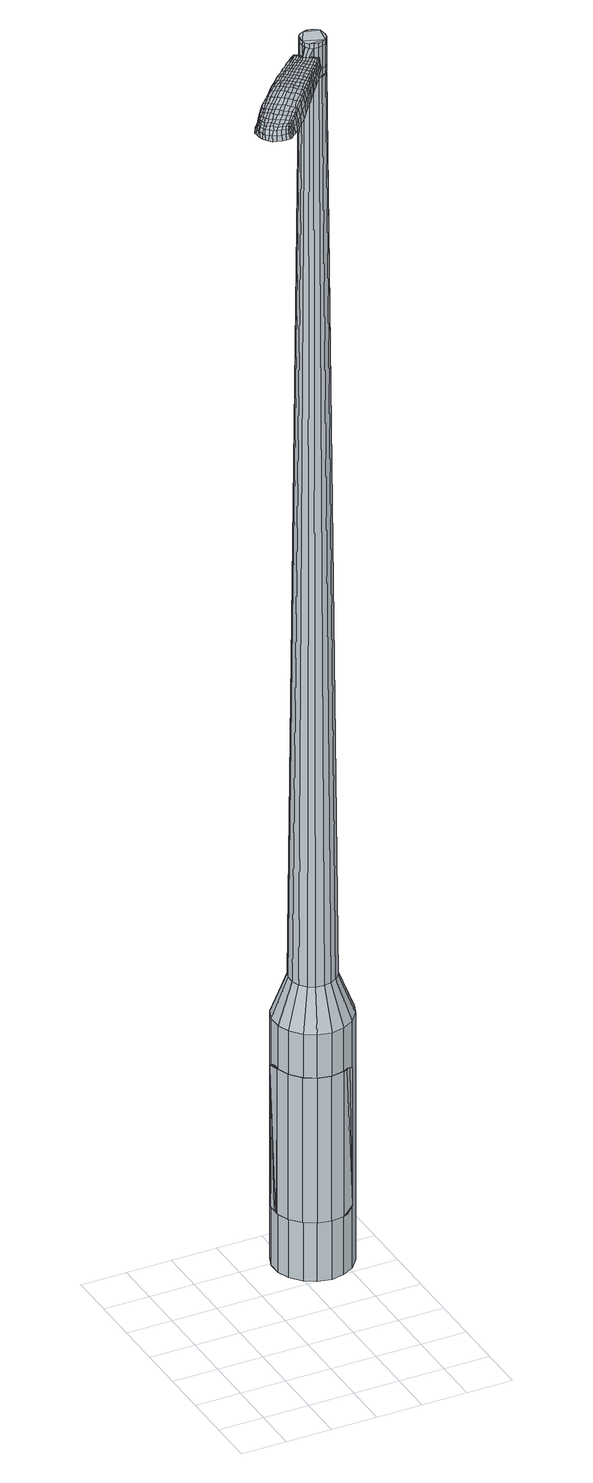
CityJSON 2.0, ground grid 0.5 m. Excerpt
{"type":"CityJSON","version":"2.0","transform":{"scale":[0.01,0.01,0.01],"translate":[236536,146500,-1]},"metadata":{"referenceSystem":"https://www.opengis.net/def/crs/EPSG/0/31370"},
"CityObjects":{
"object1":{"type":"GenericCityObject","attributes":{"cluster":508,"mean_distance_to_centroid":0.314,"new_centroid_x":236537.76,"new_centroid_y":146502.42,"mean_distance_to_camera":14.11,"H1":12.04,"H2":12.33,"Z_final":110.61,"cluster2":-1,"proj_x":236533.99,"proj_y":146499.26,"id_line":33890,"bearing_l":320.04,"distance":4.92,"orientation":"right","G_obj":230.04},"geometry":[{"type":"MultiSurface","lod":"2","boundaries":[[[0,1,2,3]],[[1,4,5,2]],[[4,6,7,5]],[[6,8,9,7]],[[8,10,11,9]],[[10,12,13,11]],[[12,14,15,13]],[[14,16,17,15]],[[16,18,19,17]],[[18,20,21,19]],[[20,22,23,21]],[[22,24,25,23]],[[24,26,27,25]],[[26,28,29,27]],[[28,30,31,29]],[[30,32,33,31]],[[32,34,35,33]],[[34,0,3,35]],[[36,37,38,39]],[[38,40,41,42]],[[41,43,42]],[[42,44,45,46]],[[45,47,46]],[[46,48,49,50]],[[49,51,50]],[[42,46,50,38]],[[50,52,39,38]],[[53,36,39]],[[2,5,7,35]],[[7,9,11,15]],[[11,13,15]],[[15,17,19,23]],[[19,21,23]],[[23,25,27,31]],[[27,29,31]],[[15,23,31,7]],[[31,33,35,7]],[[3,2,35]],[[1,0,54,55]],[[0,34,56,54]],[[34,32,57,56]],[[32,30,58,57]],[[30,28,59,58]],[[28,26,60,59]],[[26,24,61,60]],[[24,22,62,61]],[[22,20,63,62]],[[20,18,64,63]],[[18,16,65,64]],[[16,14,66,65]],[[14,12,67,66]],[[12,10,68,67]],[[10,8,69,68]],[[8,6,70,69]],[[6,4,71,70]],[[4,1,55,71]],[[55,54,72,73]],[[54,56,74,72]],[[56,57,75,74]],[[57,58,76,75]],[[58,59,77,76]],[[59,60,78,77]],[[60,61,79,78]],[[61,62,80,79]],[[62,63,81,80]],[[63,64,82,81]],[[64,65,83,82]],[[65,66,84,83]],[[66,67,85,84]],[[67,68,86,85]],[[68,69,87,86]],[[69,70,88,87]],[[70,71,89,88]],[[71,55,73,89]],[[90,91,92,93]],[[94,95,91,90]],[[96,97,95,94]],[[98,99,97,96]],[[100,101,99,98]],[[102,103,101,100]],[[104,105,103,102]],[[80,106,105,104]],[[107,108,106,80]],[[109,110,108,107]],[[83,111,110,109]],[[84,112,111,83]],[[85,113,112,84]],[[114,115,113,85]],[[116,117,115,114]],[[88,118,117,116]],[[119,120,118,88]],[[93,92,120,119]],[[121,122,123,124]],[[125,121,124,126]],[[127,125,126,128]],[[129,127,128,130]],[[131,129,130,132]],[[133,131,132,134]],[[135,133,134,136]],[[137,135,136,138]],[[139,137,138,140]],[[141,139,140,142]],[[143,141,142,144]],[[145,143,144,146]],[[147,145,146,148]],[[149,147,148,150]],[[151,149,150,152]],[[153,151,152,154]],[[73,72,90,93]],[[72,74,94,90]],[[74,75,96,94]],[[75,76,98,96]],[[76,77,100,98]],[[77,78,102,100]],[[78,79,104,102]],[[79,80,104]],[[81,107,80]],[[81,82,109,107]],[[82,83,109]],[[86,114,85]],[[86,87,116,114]],[[87,88,116]],[[89,119,88]],[[89,73,93,119]],[[155,156,92,91]],[[156,157,120,92]],[[157,118,120]],[[158,117,118]],[[158,159,115,117]],[[159,113,115]],[[160,110,111]],[[160,161,108,110]],[[161,106,108]],[[162,105,106]],[[162,163,103,105]],[[163,164,101,103]],[[164,165,99,101]],[[165,166,97,99]],[[166,167,95,97]],[[167,155,91,95]],[[39,52,153,168]],[[156,155,169,154]],[[53,39,168,122]],[[155,167,123,169]],[[36,53,122,121]],[[167,166,124,123]],[[37,36,121,125]],[[166,165,126,124]],[[38,37,125,127]],[[165,164,128,126]],[[40,38,127,129]],[[164,163,130,128]],[[41,40,129,131]],[[163,162,132,130]],[[43,41,131,133]],[[162,106,134,132]],[[42,43,133,135]],[[106,161,136,134]],[[44,42,135,137]],[[161,160,138,136]],[[45,44,137,139]],[[160,111,140,138]],[[47,45,139,141]],[[111,112,142,140]],[[46,47,141,143]],[[112,113,144,142]],[[48,46,143,145]],[[113,159,146,144]],[[49,48,145,147]],[[159,158,148,146]],[[51,49,147,149]],[[158,118,150,148]],[[50,51,149,151]],[[118,157,152,150]],[[52,50,151,153]],[[157,156,154,152]],[[153,154,170,171]],[[154,169,172,170]],[[169,123,173,172]],[[123,122,174,173]],[[122,168,175,174]],[[168,153,171,175]],[[176,177,178,179]],[[180,176,179,181]],[[176,180,182,183]],[[177,176,183,184]],[[185,186,187,188]],[[189,185,188,190]],[[185,189,191,192]],[[186,185,192,193]],[[194,195,196,197]],[[198,194,197,199]],[[194,198,200,201]],[[195,194,201,202]],[[203,204,205,206]],[[207,203,206,208]],[[203,207,209,210]],[[204,203,210,211]],[[212,213,214,215]],[[216,212,215,217]],[[212,216,218,219]],[[213,212,219,220]],[[221,222,223,224]],[[225,221,224,226]],[[221,225,227,228]],[[222,221,228,229]],[[230,231,232,233]],[[222,230,233,223]],[[230,222,229,234]],[[231,230,234,235]],[[236,237,238,239]],[[231,236,239,232]],[[236,231,235,240]],[[237,236,240,241]],[[242,180,181,243]],[[237,242,243,238]],[[242,237,241,244]],[[180,242,244,182]],[[245,246,247,248]],[[249,245,248,250]],[[245,249,251,252]],[[246,245,252,253]],[[254,255,256,257]],[[246,254,257,247]],[[254,246,253,258]],[[255,254,258,259]],[[260,261,262,263]],[[255,260,263,256]],[[260,255,259,264]],[[261,260,264,265]],[[266,267,268,269]],[[261,266,269,262]],[[266,261,265,270]],[[267,266,270,271]],[[272,177,184,273]],[[267,272,273,268]],[[272,267,271,274]],[[177,272,274,178]],[[275,276,277,278]],[[279,275,278,280]],[[275,279,281,282]],[[276,275,282,283]],[[284,285,286,287]],[[276,284,287,277]],[[284,276,283,288]],[[285,284,288,289]],[[290,291,292,293]],[[285,290,293,286]],[[290,285,289,294]],[[291,290,294,295]],[[296,189,190,297]],[[291,296,297,292]],[[296,291,295,298]],[[189,296,298,191]],[[299,300,301,302]],[[303,299,302,304]],[[299,303,305,306]],[[300,299,306,307]],[[308,309,310,311]],[[300,308,311,301]],[[308,300,307,312]],[[309,308,312,313]],[[314,315,316,317]],[[309,314,317,310]],[[314,309,313,318]],[[315,314,318,319]],[[320,321,322,323]],[[315,320,323,316]],[[320,315,319,324]],[[321,320,324,325]],[[326,186,193,327]],[[321,326,327,322]],[[326,321,325,328]],[[186,326,328,187]],[[329,215,214,330]],[[331,329,330,332]],[[329,331,333,334]],[[215,329,334,217]],[[335,331,332,336]],[[337,335,336,338]],[[335,337,339,340]],[[331,335,340,333]],[[341,337,338,342]],[[343,341,342,344]],[[341,343,345,346]],[[337,341,346,339]],[[347,343,344,348]],[[349,347,348,350]],[[347,349,351,352]],[[343,347,352,345]],[[353,349,350,354]],[[204,353,354,205]],[[353,204,211,355]],[[349,353,355,351]],[[356,357,202,201]],[[358,356,201,200]],[[356,358,359,360]],[[357,356,360,361]],[[362,363,361,360]],[[364,362,360,359]],[[362,364,365,366]],[[363,362,366,367]],[[368,369,367,366]],[[370,368,366,365]],[[368,370,371,372]],[[369,368,372,373]],[[374,375,373,372]],[[376,374,372,371]],[[374,376,209,207]],[[375,374,207,208]],[[377,378,379,380]],[[279,377,380,281]],[[377,279,280,381]],[[378,377,381,382]],[[383,198,199,384]],[[378,383,384,379]],[[383,378,382,385]],[[198,383,385,200]],[[386,387,388,389]],[[225,386,389,227]],[[386,225,226,390]],[[387,386,390,391]],[[392,393,394,395]],[[387,392,395,388]],[[392,387,391,396]],[[393,392,396,397]],[[398,195,202,399]],[[393,398,399,394]],[[398,393,397,400]],[[195,398,400,196]],[[401,402,403,404]],[[183,401,404,184]],[[401,183,182,405]],[[402,401,405,406]],[[407,408,409,410]],[[402,407,410,403]],[[407,402,406,411]],[[408,407,411,412]],[[413,206,205,414]],[[408,413,414,409]],[[413,408,412,415]],[[206,413,415,208]],[[416,417,418,419]],[[188,416,419,190]],[[416,188,187,420]],[[417,416,420,421]],[[422,210,209,423]],[[417,422,423,418]],[[422,417,421,424]],[[210,422,424,211]],[[425,426,427,428]],[[303,425,428,305]],[[425,303,304,429]],[[426,425,429,430]],[[431,216,217,432]],[[426,431,432,427]],[[431,426,430,433]],[[216,431,433,218]],[[434,435,436,437]],[[249,434,437,251]],[[434,249,250,438]],[[435,434,438,439]],[[440,441,442,443]],[[435,440,443,436]],[[440,435,439,444]],[[441,440,444,445]],[[446,213,220,447]],[[441,446,447,442]],[[446,441,445,448]],[[213,446,448,214]],[[449,450,439,438]],[[248,449,438,250]],[[449,248,247,451]],[[450,449,451,452]],[[453,454,445,444]],[[450,453,444,439]],[[453,450,452,455]],[[454,453,455,456]],[[457,330,214,448]],[[454,457,448,445]],[[457,454,456,458]],[[330,457,458,332]],[[459,460,461,462]],[[306,459,462,307]],[[459,306,305,428]],[[460,459,428,427]],[[463,334,333,464]],[[460,463,464,461]],[[463,460,427,432]],[[334,463,432,217]],[[465,466,452,451]],[[257,465,451,247]],[[465,257,256,467]],[[466,465,467,468]],[[469,470,456,455]],[[466,469,455,452]],[[469,466,468,471]],[[470,469,471,472]],[[473,336,332,458]],[[470,473,458,456]],[[473,470,472,474]],[[336,473,474,338]],[[475,476,477,478]],[[312,475,478,313]],[[475,312,307,462]],[[476,475,462,461]],[[479,340,339,480]],[[476,479,480,477]],[[479,476,461,464]],[[340,479,464,333]],[[481,482,468,467]],[[263,481,467,256]],[[481,263,262,483]],[[482,481,483,484]],[[485,486,472,471]],[[482,485,471,468]],[[485,482,484,487]],[[486,485,487,488]],[[489,342,338,474]],[[486,489,474,472]],[[489,486,488,490]],[[342,489,490,344]],[[491,492,493,494]],[[318,491,494,319]],[[491,318,313,478]],[[492,491,478,477]],[[495,346,345,496]],[[492,495,496,493]],[[495,492,477,480]],[[346,495,480,339]],[[497,498,484,483]],[[269,497,483,262]],[[497,269,268,499]],[[498,497,499,500]],[[501,502,488,487]],[[498,501,487,484]],[[501,498,500,503]],[[502,501,503,504]],[[505,348,344,490]],[[502,505,490,488]],[[505,502,504,506]],[[348,505,506,350]],[[507,508,509,510]],[[324,507,510,325]],[[507,324,319,494]],[[508,507,494,493]],[[511,352,351,512]],[[508,511,512,509]],[[511,508,493,496]],[[352,511,496,345]],[[513,514,500,499]],[[273,513,499,268]],[[513,273,184,404]],[[514,513,404,403]],[[515,516,504,503]],[[514,515,503,500]],[[515,514,403,410]],[[516,515,410,409]],[[517,354,350,506]],[[516,517,506,504]],[[517,516,409,414]],[[354,517,414,205]],[[518,519,421,420]],[[328,518,420,187]],[[518,328,325,510]],[[519,518,510,509]],[[520,355,211,424]],[[519,520,424,421]],[[520,519,509,512]],[[355,520,512,351]],[[521,522,382,381]],[[278,521,381,280]],[[521,278,277,523]],[[522,521,523,524]],[[525,358,200,385]],[[522,525,385,382]],[[525,522,524,526]],[[358,525,526,359]],[[527,528,529,530]],[[228,527,530,229]],[[527,228,227,389]],[[528,527,389,388]],[[531,532,533,534]],[[528,531,534,529]],[[531,528,388,395]],[[532,531,395,394]],[[535,357,361,536]],[[532,535,536,533]],[[535,532,394,399]],[[357,535,399,202]],[[537,538,524,523]],[[287,537,523,277]],[[537,287,286,539]],[[538,537,539,540]],[[541,364,359,526]],[[538,541,526,524]],[[541,538,540,542]],[[364,541,542,365]],[[543,544,545,546]],[[234,543,546,235]],[[543,234,229,530]],[[544,543,530,529]],[[547,548,549,550]],[[544,547,550,545]],[[547,544,529,534]],[[548,547,534,533]],[[551,363,367,552]],[[548,551,552,549]],[[551,548,533,536]],[[363,551,536,361]],[[553,554,540,539]],[[293,553,539,286]],[[553,293,292,555]],[[554,553,555,556]],[[557,370,365,542]],[[554,557,542,540]],[[557,554,556,558]],[[370,557,558,371]],[[559,560,561,562]],[[240,559,562,241]],[[559,240,235,546]],[[560,559,546,545]],[[563,564,565,566]],[[560,563,566,561]],[[563,560,545,550]],[[564,563,550,549]],[[567,369,373,568]],[[564,567,568,565]],[[567,564,549,552]],[[369,567,552,367]],[[569,570,556,555]],[[297,569,555,292]],[[569,297,190,419]],[[570,569,419,418]],[[571,376,371,558]],[[570,571,558,556]],[[571,570,418,423]],[[376,571,423,209]],[[572,573,406,405]],[[244,572,405,182]],[[572,244,241,562]],[[573,572,562,561]],[[574,575,412,411]],[[573,574,411,406]],[[574,573,561,566]],[[575,574,566,565]],[[576,375,208,415]],[[575,576,415,412]],[[576,575,565,568]],[[375,576,568,373]],[[577,578,579,580]],[[580,579,581,582]],[[583,581,579,584]],[[584,579,578,585]],[[586,587,588,589]],[[589,588,590,591]],[[592,590,588,593]],[[593,588,587,594]],[[595,596,597,598]],[[598,597,599,600]],[[601,599,597,602]],[[602,597,596,603]],[[604,605,606,607]],[[607,606,608,609]],[[610,608,606,611]],[[611,606,605,612]],[[613,614,615,616]],[[616,615,617,618]],[[619,617,615,620]],[[620,615,614,621]],[[622,623,624,625]],[[625,624,626,627]],[[628,626,624,629]],[[629,624,623,630]],[[631,632,633,634]],[[634,633,623,622]],[[630,623,633,635]],[[635,633,632,636]],[[637,638,639,640]],[[640,639,632,631]],[[636,632,639,641]],[[641,639,638,642]],[[582,581,643,644]],[[644,643,638,637]],[[642,638,643,645]],[[645,643,581,583]],[[646,647,648,649]],[[649,648,650,651]],[[652,650,648,653]],[[653,648,647,654]],[[655,656,657,658]],[[658,657,647,646]],[[654,647,657,659]],[[659,657,656,660]],[[661,662,663,664]],[[664,663,656,655]],[[660,656,663,665]],[[665,663,662,666]],[[667,668,669,670]],[[670,669,662,661]],[[666,662,669,671]],[[671,669,668,672]],[[585,578,673,674]],[[674,673,668,667]],[[672,668,673,675]],[[675,673,578,577]],[[676,677,678,679]],[[679,678,680,681]],[[682,680,678,683]],[[683,678,677,684]],[[685,686,687,688]],[[688,687,677,676]],[[684,677,687,689]],[[689,687,686,690]],[[691,692,693,694]],[[694,693,686,685]],[[690,686,693,695]],[[695,693,692,696]],[[591,590,697,698]],[[698,697,692,691]],[[696,692,697,699]],[[699,697,590,592]],[[700,701,702,703]],[[703,702,704,705]],[[706,704,702,707]],[[707,702,701,708]],[[709,710,711,712]],[[712,711,701,700]],[[708,701,711,713]],[[713,711,710,714]],[[715,716,717,718]],[[718,717,710,709]],[[714,710,717,719]],[[719,717,716,720]],[[721,722,723,724]],[[724,723,716,715]],[[720,716,723,725]],[[725,723,722,726]],[[594,587,727,728]],[[728,727,722,721]],[[726,722,727,729]],[[729,727,587,586]],[[613,616,730,731]],[[731,730,732,733]],[[734,732,730,735]],[[735,730,616,618]],[[733,732,736,737]],[[737,736,738,739]],[[740,738,736,741]],[[741,736,732,734]],[[739,738,742,743]],[[743,742,744,745]],[[746,744,742,747]],[[747,742,738,740]],[[745,744,748,749]],[[749,748,750,751]],[[752,750,748,753]],[[753,748,744,746]],[[751,750,754,755]],[[755,754,605,604]],[[612,605,754,756]],[[756,754,750,752]],[[603,757,758,602]],[[602,758,759,601]],[[760,759,758,761]],[[761,758,757,762]],[[762,763,764,761]],[[761,764,765,760]],[[766,765,764,767]],[[767,764,763,768]],[[768,769,770,767]],[[767,770,771,766]],[[772,771,770,773]],[[773,770,769,774]],[[774,775,776,773]],[[773,776,777,772]],[[610,777,776,608]],[[608,776,775,609]],[[778,779,780,781]],[[781,780,680,682]],[[681,680,780,782]],[[782,780,779,783]],[[600,599,784,785]],[[785,784,779,778]],[[783,779,784,786]],[[786,784,599,601]],[[787,788,789,790]],[[790,789,626,628]],[[627,626,789,791]],[[791,789,788,792]],[[793,794,795,796]],[[796,795,788,787]],[[792,788,795,797]],[[797,795,794,798]],[[603,596,799,800]],[[800,799,794,793]],[[798,794,799,801]],[[801,799,596,595]],[[802,803,804,805]],[[805,804,584,585]],[[583,584,804,806]],[[806,804,803,807]],[[808,809,810,811]],[[811,810,803,802]],[[807,803,810,812]],[[812,810,809,813]],[[604,607,814,815]],[[815,814,809,808]],[[813,809,814,816]],[[816,814,607,609]],[[817,818,819,820]],[[820,819,589,591]],[[586,589,819,821]],[[821,819,818,822]],[[610,611,823,824]],[[824,823,818,817]],[[822,818,823,825]],[[825,823,611,612]],[[826,827,828,829]],[[829,828,704,706]],[[705,704,828,830]],[[830,828,827,831]],[[618,617,832,833]],[[833,832,827,826]],[[831,827,832,834]],[[834,832,617,619]],[[835,836,837]],[[837,836,650,652]],[[651,650,836,838]],[[838,836,839]],[[840,841,842,843]],[[843,842,836,835]],[[839,836,842,844]],[[844,842,841,845]],[[621,614,846,847]],[[847,846,841,840]],[[845,841,846,848]],[[848,846,614,613]],[[839,849,850,838]],[[838,850,649,651]],[[646,649,850,851]],[[851,850,849,852]],[[845,853,854,844]],[[844,854,849,839]],[[852,849,854,855]],[[855,854,853,856]],[[613,731,857,848]],[[848,857,853,845]],[[856,853,857,858]],[[858,857,731,733]],[[859,860,861]],[[861,860,707,708]],[[706,707,860,829]],[[829,860,859,826]],[[734,735,862,863]],[[863,862,859,861]],[[826,859,862,833]],[[833,862,735,618]],[[852,864,865,851]],[[851,865,658,646]],[[655,658,865,866]],[[866,865,864,867]],[[856,868,869,855]],[[855,869,864,852]],[[867,864,869,870]],[[870,869,868,871]],[[733,737,872,858]],[[858,872,868,856]],[[871,868,872,873]],[[873,872,737,739]],[[874,875,876,877]],[[877,876,713,714]],[[708,713,876,861]],[[876,875,861]],[[740,741,878,879]],[[879,878,875,874]],[[861,875,878,863]],[[863,878,741,734]],[[867,880,881,866]],[[866,881,664,655]],[[661,664,881,882]],[[882,881,880,883]],[[871,884,885,870]],[[870,885,880,867]],[[883,880,885,886]],[[886,885,884,887]],[[739,743,888,873]],[[873,888,884,871]],[[887,884,888,889]],[[889,888,743,745]],[[890,891,892,893]],[[893,892,719,720]],[[714,719,892,877]],[[877,892,891,874]],[[746,747,894,895]],[[895,894,891,890]],[[874,891,894,879]],[[879,894,747,740]],[[883,896,897,882]],[[882,897,670,661]],[[667,670,897,898]],[[898,897,896,899]],[[887,900,901,886]],[[886,901,896,883]],[[899,896,901,902]],[[902,901,900,903]],[[745,749,904,889]],[[889,904,900,887]],[[903,900,904,905]],[[905,904,749,751]],[[906,907,908,909]],[[909,908,725,726]],[[720,725,908,893]],[[893,908,907,890]],[[752,753,910,911]],[[911,910,907,906]],[[890,907,910,895]],[[895,910,753,746]],[[899,912,913,898]],[[898,913,674,667]],[[585,674,913,805]],[[805,913,912,802]],[[903,914,915,902]],[[902,915,912,899]],[[802,912,915,811]],[[811,915,914,808]],[[751,755,916,905]],[[905,916,914,903]],[[808,914,916,815]],[[815,916,755,604]],[[822,917,918,821]],[[821,918,729,586]],[[726,729,918,909]],[[909,918,917,906]],[[612,756,919,825]],[[825,919,917,822]],[[906,917,919,911]],[[911,919,756,752]],[[783,920,921,782]],[[782,921,679,681]],[[676,679,921,922]],[[922,921,920,923]],[[601,759,924,786]],[[786,924,920,783]],[[923,920,924,925]],[[925,924,759,760]],[[926,927,928,929]],[[929,928,629,630]],[[628,629,928,790]],[[790,928,927,787]],[[930,931,932,933]],[[933,932,927,926]],[[787,927,932,796]],[[796,932,931,793]],[[762,757,934,935]],[[935,934,931,930]],[[793,931,934,800]],[[800,934,757,603]],[[923,936,937,922]],[[922,937,688,676]],[[685,688,937,938]],[[938,937,936,939]],[[760,765,940,925]],[[925,940,936,923]],[[939,936,940,941]],[[941,940,765,766]],[[942,943,944,945]],[[945,944,635,636]],[[630,635,944,929]],[[929,944,943,926]],[[946,947,948,949]],[[949,948,943,942]],[[926,943,948,933]],[[933,948,947,930]],[[768,763,950,951]],[[951,950,947,946]],[[930,947,950,935]],[[935,950,763,762]],[[939,952,953,938]],[[938,953,694,685]],[[691,694,953,954]],[[954,953,952,955]],[[766,771,956,941]],[[941,956,952,939]],[[955,952,956,957]],[[957,956,771,772]],[[958,959,960,961]],[[961,960,641,642]],[[636,641,960,945]],[[945,960,959,942]],[[962,963,964,965]],[[965,964,959,958]],[[942,959,964,949]],[[949,964,963,946]],[[774,769,966,967]],[[967,966,963,962]],[[946,963,966,951]],[[951,966,769,768]],[[955,968,969,954]],[[954,969,698,691]],[[591,698,969,820]],[[820,969,968,817]],[[772,777,970,957]],[[957,970,968,955]],[[817,968,970,824]],[[824,970,777,610]],[[807,971,972,806]],[[806,972,645,583]],[[642,645,972,961]],[[961,972,971,958]],[[813,973,974,812]],[[812,974,971,807]],[[958,971,974,965]],[[965,974,973,962]],[[609,775,975,816]],[[816,975,973,813]],[[962,973,975,967]],[[967,975,775,774]],[[577,580,179,178]],[[580,582,181,179]],[[592,593,192,191]],[[593,594,193,192]],[[595,598,197,196]],[[598,600,199,197]],[[619,620,219,218]],[[620,621,220,219]],[[622,625,224,223]],[[625,627,226,224]],[[631,634,233,232]],[[634,622,223,233]],[[637,640,239,238]],[[640,631,232,239]],[[582,644,243,181]],[[644,637,238,243]],[[652,653,252,251]],[[653,654,253,252]],[[654,659,258,253]],[[659,660,259,258]],[[660,665,264,259]],[[665,666,265,264]],[[666,671,270,265]],[[671,672,271,270]],[[672,675,274,271]],[[675,577,178,274]],[[682,683,282,281]],[[683,684,283,282]],[[684,689,288,283]],[[689,690,289,288]],[[690,695,294,289]],[[695,696,295,294]],[[696,699,298,295]],[[699,592,191,298]],[[700,703,302,301]],[[703,705,304,302]],[[709,712,311,310]],[[712,700,301,311]],[[715,718,317,316]],[[718,709,310,317]],[[721,724,323,322]],[[724,715,316,323]],[[594,728,327,193]],[[728,721,322,327]],[[778,781,380,379]],[[781,682,281,380]],[[600,785,384,199]],[[785,778,379,384]],[[627,791,390,226]],[[791,792,391,390]],[[792,797,396,391]],[[797,798,397,396]],[[798,801,400,397]],[[801,595,196,400]],[[705,830,429,304]],[[830,831,430,429]],[[831,834,433,430]],[[834,619,218,433]],[[835,837,437,436]],[[837,652,251,437]],[[840,843,443,442]],[[843,835,436,443]],[[621,847,447,220]],[[847,840,442,447]],[[976,977,978,979]],[[980,981,979,978]],[[982,983,984,985]],[[986,987,988,989]],[[977,990,991,978]],[[992,980,978,991]],[[993,982,985,994]],[[995,996,987,986]],[[990,997,998,991]],[[998,999,992,991]],[[1000,993,994,1001]],[[1002,996,995,1003]],[[997,1004,1005,998]],[[1005,1006,999,998]],[[1007,1000,1001,1008]],[[1009,1002,1003,1010]],[[1011,1012,1013,1014]],[[1015,1016,1012,1011]],[[1015,1017,1018,1016]],[[1017,1019,1020,1018]],[[1021,1022,1023,1024]],[[1025,1022,1021]],[[1026,1027,1022,1025]],[[1028,1029,1027,1026]],[[1024,1013,1012,1021]],[[1021,1012,1016,1025]],[[1016,1018,1026,1025]],[[1018,1020,1028,1026]],[[985,984,981,980]],[[994,985,980,992]],[[999,1001,994,992]],[[1006,1008,1001,999]],[[986,989,983,982]],[[995,986,982,993]],[[1003,995,993,1000]],[[1010,1003,1000,1007]],[[987,1011,1014,988]],[[996,1015,1011,987]],[[1017,1015,996,1002]],[[1019,1017,1002,1009]],[[1030,1031,1032,1033]],[[1032,1034,1035,1036]],[[1032,1036,1037,1038]],[[1032,1038,1033]],[[1039,1030,1033,1040]],[[1041,1040,1033,1042]],[[1043,1042,1033]],[[1044,1032,1031,1045]],[[1046,1044,1045,1047]],[[1048,1046,1047,1049]],[[1050,1048,1049,1051]],[[1052,1050,1051,1053]],[[1053,1054,1055,1056]],[[1053,1056,1057,1058]],[[1053,1058,1059,1060]],[[1059,1061,1062,1063]],[[1059,1063,1064,1065]],[[1059,1065,1060]],[[1053,1060,1052]],[[1066,1067,1031,1030]],[[1068,1069,1034,1032]],[[1070,1071,1043,1033]],[[1067,1072,1045,1031]],[[1073,1068,1032,1044]],[[1072,1074,1047,1045]],[[1075,1073,1044,1046]],[[1074,1076,1049,1047]],[[1077,1075,1046,1048]],[[1076,1078,1051,1049]],[[1079,1077,1048,1050]],[[1078,1080,1053,1051]],[[1081,1079,1050,1052]],[[1080,1082,1054,1053]],[[1083,1084,1061,1059]],[[1085,1081,1052,1060]],[[1055,1054,1082,1086]],[[1056,1055,1086,1087]],[[1057,1056,1087,1088]],[[1058,1057,1088,1089]],[[1059,1058,1089,1083]],[[1090,1066,1030,1039]],[[1091,1090,1039,1040]],[[1092,1091,1040,1041]],[[1093,1092,1041,1042]],[[1071,1093,1042,1043]],[[1035,1034,1069,1094]],[[1062,1061,1084,1095]],[[1036,1035,1094,1096]],[[1037,1036,1096,1097]],[[1038,1037,1097,1098]],[[1033,1038,1098,1070]],[[1063,1062,1095,1099]],[[1064,1063,1099,1100]],[[1065,1064,1100,1101]],[[1060,1065,1101,1085]]]}]}
},
"vertices":[
[149,207,384],[139,219,384],[139,219,96],[149,207,96],[134,232,384],[134,232,96],[134,247,384],[134,247,96],[139,261,384],[139,261,96],[149,272,384],[149,272,96],[161,280,384],[161,280,96],[176,282,384],[176,282,96],[190,280,384],[190,280,96],[203,272,384],[203,272,96],[212,261,384],[212,261,96],[218,247,384],[218,247,96],[218,232,384],[218,232,96],[213,219,384],[213,219,96],[203,207,384],[203,207,96],[190,200,384],[190,200,96],[176,197,384],[176,197,96],[161,200,384],[161,200,96],[176,226,1524],[180,227,1524],[185,229,1524],[167,229,1524],[188,233,1524],[189,237,1524],[188,247,1524],[189,242,1524],[185,250,1524],[180,252,1524],[171,252,1524],[176,253,1524],[167,250,1524],[164,247,1524],[163,237,1524],[163,242,1524],[164,233,1524],[171,227,1524],[160,220,429],[154,227,429],[167,216,429],[176,215,429],[184,216,429],[192,221,429],[198,227,429],[201,235,429],[201,244,429],[198,252,429],[192,259,429],[184,263,429],[176,265,429],[167,263,429],[160,259,429],[154,252,429],[151,244,429],[151,235,429],[167,229,1483],[164,233,1483],[171,227,1483],[176,226,1483],[180,227,1483],[185,229,1483],[188,233,1483],[189,237,1483],[189,242,1483],[188,247,1483],[185,250,1483],[180,252,1483],[176,253,1483],[171,252,1483],[167,250,1483],[164,247,1483],[163,242,1483],[163,237,1483],[168,230,1483],[168,230,1485],[165,233,1485],[165,233,1483],[171,228,1483],[171,228,1485],[176,227,1483],[176,227,1485],[180,228,1483],[180,228,1485],[184,230,1483],[184,230,1485],[187,233,1483],[187,233,1485],[189,238,1483],[189,238,1485],[189,242,1485],[187,246,1483],[187,246,1485],[184,250,1483],[184,250,1485],[180,252,1485],[176,253,1485],[171,252,1485],[168,250,1483],[168,250,1485],[165,246,1483],[165,246,1485],[163,242,1485],[163,238,1483],[163,238,1485],[176,226,1519],[171,227,1519],[171,227,1493],[176,226,1493],[180,227,1519],[180,227,1493],[185,229,1519],[185,229,1493],[188,233,1519],[188,233,1493],[189,237,1519],[189,237,1493],[189,242,1519],[189,242,1493],[188,247,1519],[188,247,1493],[185,250,1519],[185,250,1493],[180,252,1519],[180,252,1493],[176,253,1519],[176,253,1493],[171,252,1519],[171,252,1493],[167,250,1519],[167,250,1493],[164,247,1519],[164,247,1493],[163,242,1519],[163,242,1493],[163,237,1519],[163,237,1493],[164,233,1519],[164,233,1493],[167,229,1485],[164,233,1485],[163,237,1485],[164,247,1485],[167,250,1485],[185,250,1485],[188,247,1485],[189,237,1485],[188,233,1485],[185,229,1485],[180,227,1485],[176,226,1485],[171,227,1485],[167,229,1519],[167,229,1493],[153,217,1513],[153,217,1518],[155,215,1513],[158,213,1513],[158,213,1518],[155,215,1518],[93,171,1519],[97,176,1518],[95,176,1509],[91,171,1510],[87,165,1519],[85,165,1510],[89,164,1526],[94,171,1525],[99,176,1525],[122,146,1519],[126,152,1518],[126,153,1525],[121,148,1525],[117,139,1519],[116,141,1526],[117,137,1510],[122,144,1510],[127,150,1509],[61,101,1519],[59,103,1519],[58,103,1513],[61,100,1513],[65,99,1519],[65,99,1513],[66,101,1524],[63,102,1524],[60,105,1524],[109,158,1530],[114,164,1529],[111,166,1529],[106,160,1530],[103,151,1531],[101,153,1531],[106,148,1530],[112,156,1530],[116,161,1529],[161,220,1512],[159,222,1512],[158,221,1517],[160,219,1517],[163,218,1512],[162,217,1517],[163,217,1506],[160,219,1506],[158,221,1506],[56,125,1519],[57,127,1519],[56,128,1512],[54,125,1512],[55,122,1518],[53,123,1512],[56,122,1522],[57,124,1523],[59,127,1524],[60,131,1519],[63,136,1519],[62,136,1512],[58,132,1512],[61,131,1524],[65,136,1525],[67,141,1519],[72,147,1519],[70,147,1511],[65,141,1511],[68,140,1526],[73,147,1526],[79,156,1519],[77,156,1510],[81,155,1526],[143,225,1513],[138,219,1513],[139,219,1518],[145,225,1517],[147,229,1512],[147,227,1516],[146,229,1506],[142,225,1507],[137,219,1507],[133,214,1514],[128,208,1515],[129,208,1520],[134,214,1519],[131,214,1507],[126,208,1507],[123,203,1515],[117,198,1516],[119,197,1522],[124,203,1521],[121,203,1508],[116,198,1508],[112,192,1517],[107,187,1517],[109,187,1524],[114,192,1523],[110,192,1508],[105,187,1509],[102,181,1518],[104,181,1524],[100,181,1509],[83,101,1519],[85,103,1519],[84,104,1524],[82,102,1523],[81,100,1518],[80,101,1522],[81,98,1512],[83,100,1512],[85,102,1512],[88,107,1519],[93,111,1519],[92,112,1525],[88,108,1524],[89,105,1512],[93,109,1512],[97,115,1519],[102,121,1519],[101,123,1526],[96,117,1526],[97,113,1511],[102,119,1511],[109,130,1519],[109,132,1526],[110,128,1510],[166,205,1513],[162,199,1513],[162,198,1507],[167,204,1507],[169,210,1512],[170,209,1506],[168,210,1516],[166,206,1517],[161,200,1518],[157,193,1514],[153,187,1515],[153,185,1507],[158,191,1507],[157,194,1519],[152,188,1520],[148,181,1515],[144,175,1516],[144,173,1508],[149,179,1508],[148,183,1521],[143,177,1522],[140,169,1517],[135,163,1517],[135,161,1509],[140,167,1508],[139,171,1523],[135,165,1524],[131,157,1518],[131,155,1509],[130,159,1524],[156,215,1519],[154,217,1519],[152,209,1520],[150,211,1520],[154,207,1520],[159,213,1519],[147,203,1522],[145,205,1522],[142,198,1523],[140,199,1523],[144,196,1523],[149,201,1521],[137,192,1524],[135,194,1524],[133,186,1525],[130,188,1525],[135,184,1525],[140,190,1524],[128,181,1526],[126,182,1526],[123,175,1527],[121,177,1527],[126,173,1527],[130,178,1526],[118,169,1528],[116,171,1528],[121,167,1528],[64,105,1527],[62,107,1527],[68,103,1526],[71,106,1527],[67,108,1528],[65,110,1528],[71,113,1529],[69,115,1529],[75,111,1528],[80,116,1530],[76,118,1530],[73,121,1530],[81,124,1531],[78,127,1531],[84,122,1530],[90,129,1531],[87,131,1531],[84,134,1531],[95,141,1531],[92,143,1531],[98,139,1531],[78,99,1518],[75,98,1519],[75,97,1513],[79,97,1513],[79,100,1523],[76,100,1523],[70,98,1519],[70,97,1513],[71,100,1524],[54,120,1518],[54,117,1518],[55,118,1523],[55,121,1523],[53,120,1513],[53,117,1513],[54,114,1519],[55,110,1519],[56,111,1524],[55,115,1523],[53,113,1513],[54,109,1513],[56,106,1519],[57,108,1524],[56,106,1513],[96,170,1528],[97,169,1528],[102,174,1528],[101,175,1527],[90,163,1528],[91,162,1529],[99,167,1529],[102,164,1530],[106,170,1529],[104,172,1528],[93,160,1529],[96,158,1530],[104,162,1530],[109,168,1529],[98,155,1531],[120,149,1528],[119,150,1529],[113,143,1529],[115,142,1528],[125,155,1527],[123,156,1528],[115,153,1529],[110,146,1530],[120,158,1528],[170,212,1512],[168,213,1512],[167,213,1517],[169,212,1517],[170,211,1506],[168,212,1506],[166,216,1512],[165,215,1517],[166,215,1506],[149,229,1512],[151,228,1512],[150,228,1506],[148,229,1506],[149,228,1517],[150,227,1517],[153,227,1512],[155,225,1512],[154,225,1506],[151,227,1506],[152,226,1517],[154,224,1517],[157,223,1512],[156,223,1506],[156,222,1517],[146,224,1519],[147,223,1519],[141,218,1520],[142,217,1520],[149,221,1519],[151,220,1519],[144,216,1520],[146,214,1520],[152,218,1519],[148,213,1520],[165,207,1519],[164,209,1519],[159,203,1520],[161,201,1520],[161,211,1519],[157,205,1520],[135,213,1521],[137,212,1521],[130,207,1522],[132,206,1522],[139,210,1521],[141,209,1521],[134,205,1522],[136,203,1523],[143,207,1522],[138,201,1523],[156,195,1521],[155,197,1521],[150,191,1522],[152,190,1522],[152,199,1521],[147,193,1522],[125,202,1523],[127,201,1523],[120,197,1524],[122,195,1524],[129,199,1523],[131,197,1524],[124,194,1525],[126,192,1525],[133,196,1524],[128,190,1525],[147,184,1523],[145,185,1523],[141,179,1524],[143,178,1524],[143,187,1524],[138,182,1525],[115,191,1525],[117,190,1525],[110,186,1526],[112,185,1526],[119,188,1526],[121,186,1526],[114,183,1527],[116,181,1527],[123,184,1526],[118,179,1527],[138,172,1525],[136,173,1525],[132,168,1526],[134,166,1526],[134,176,1526],[129,170,1527],[105,180,1527],[107,179,1527],[109,177,1527],[111,175,1528],[114,173,1528],[129,160,1527],[127,162,1527],[124,164,1528],[80,102,1525],[77,102,1525],[83,105,1526],[80,104,1526],[73,102,1526],[76,105,1527],[57,122,1525],[57,120,1525],[59,123,1526],[59,125,1525],[57,117,1525],[58,113,1526],[60,116,1527],[59,120,1526],[59,110,1526],[62,113,1527],[86,108,1526],[84,108,1527],[91,113,1527],[88,113,1528],[80,109,1528],[84,114,1529],[62,130,1526],[62,127,1527],[66,132,1528],[65,134,1527],[63,124,1527],[64,121,1528],[69,127,1529],[67,130,1528],[66,118,1528],[71,124,1530],[95,117,1528],[92,118,1529],[100,124,1528],[98,124,1529],[89,120,1529],[94,126,1530],[69,139,1528],[70,137,1528],[75,144,1529],[74,146,1528],[71,135,1529],[73,132,1530],[79,139,1530],[77,141,1530],[75,129,1530],[81,136,1531],[108,133,1529],[105,134,1529],[102,136,1530],[82,154,1528],[83,153,1529],[85,151,1530],[87,148,1530],[90,146,1531],[97,175,1509],[99,175,1518],[94,170,1518],[92,170,1509],[88,163,1519],[86,163,1510],[90,163,1525],[96,169,1525],[101,175,1525],[124,154,1525],[125,153,1518],[120,147,1518],[120,149,1525],[115,140,1519],[115,142,1525],[115,138,1510],[121,145,1509],[125,151,1509],[60,104,1513],[60,105,1519],[63,103,1519],[62,102,1513],[66,101,1519],[66,101,1513],[67,103,1524],[64,104,1524],[61,106,1524],[111,165,1528],[113,163,1528],[109,158,1529],[106,160,1529],[103,151,1529],[100,153,1529],[106,149,1529],[111,155,1529],[116,161,1528],[157,219,1516],[157,220,1512],[159,218,1512],[159,218,1516],[161,216,1512],[161,216,1516],[161,215,1506],[159,217,1506],[157,219,1506],[57,127,1512],[59,126,1519],[57,124,1518],[56,124,1512],[57,122,1518],[55,122,1512],[58,122,1522],[59,123,1523],[60,126,1523],[63,135,1512],[65,135,1519],[62,130,1519],[60,130,1512],[63,130,1524],[66,135,1525],[71,146,1511],[73,146,1519],[69,140,1519],[67,140,1511],[70,139,1525],[75,145,1526],[81,154,1519],[79,154,1510],[82,154,1526],[141,218,1518],[139,218,1513],[145,223,1513],[146,223,1517],[148,227,1512],[148,226,1515],[147,227,1506],[143,223,1506],[138,218,1507],[130,207,1520],[129,207,1514],[134,212,1514],[136,212,1519],[133,212,1507],[127,207,1507],[120,196,1522],[119,196,1516],[124,202,1515],[125,201,1521],[122,202,1508],[117,196,1508],[110,185,1523],[109,185,1517],[114,191,1516],[115,190,1522],[112,191,1508],[107,185,1508],[104,180,1517],[105,180,1524],[102,180,1509],[83,106,1523],[84,105,1519],[81,103,1518],[81,104,1523],[80,101,1518],[79,102,1522],[80,100,1512],[82,101,1512],[84,103,1512],[91,114,1525],[91,112,1519],[87,108,1519],[87,109,1524],[87,107,1512],[91,111,1512],[100,124,1526],[100,123,1519],[95,117,1519],[95,118,1525],[95,115,1511],[101,121,1511],[108,131,1519],[107,133,1526],[108,129,1510],[160,199,1507],[160,200,1513],[165,206,1513],[165,205,1506],[168,210,1512],[168,209,1506],[166,210,1515],[164,207,1517],[160,201,1518],[152,186,1507],[151,188,1514],[156,194,1514],[156,193,1507],[155,195,1519],[151,190,1520],[143,174,1508],[142,176,1516],[147,182,1515],[147,180,1508],[146,184,1521],[142,178,1522],[134,162,1508],[134,164,1517],[138,170,1516],[138,168,1508],[137,172,1522],[133,166,1523],[129,159,1517],[129,157,1509],[129,160,1524],[156,214,1518],[154,216,1518],[151,209,1519],[149,210,1519],[153,207,1519],[158,212,1518],[146,203,1520],[144,205,1520],[142,197,1521],[140,199,1521],[144,195,1521],[149,201,1520],[137,192,1523],[135,193,1523],[132,186,1524],[130,188,1524],[135,184,1524],[139,190,1523],[127,180,1525],[125,182,1525],[123,175,1526],[120,176,1526],[125,172,1526],[130,178,1525],[118,169,1527],[116,171,1527],[121,167,1527],[63,108,1526],[65,106,1526],[68,104,1525],[71,107,1526],[68,109,1526],[65,111,1526],[69,116,1528],[72,114,1528],[75,112,1527],[80,117,1528],[76,119,1529],[74,121,1529],[78,127,1530],[81,124,1530],[84,122,1529],[90,129,1530],[87,131,1530],[84,133,1530],[92,143,1530],[95,141,1530],[98,139,1530],[76,99,1513],[75,100,1518],[78,101,1518],[78,99,1512],[78,102,1523],[76,102,1523],[71,101,1519],[71,100,1513],[71,102,1523],[57,118,1523],[56,118,1518],[56,120,1518],[57,121,1523],[55,120,1512],[55,118,1512],[58,112,1523],[57,111,1519],[56,114,1519],[57,115,1523],[55,114,1513],[56,110,1513],[58,108,1519],[59,109,1524],[58,107,1513],[102,173,1527],[97,168,1527],[97,169,1527],[101,174,1526],[91,162,1527],[92,161,1528],[106,169,1528],[102,164,1528],[99,166,1528],[104,171,1527],[94,159,1528],[96,157,1529],[104,162,1529],[109,167,1528],[98,155,1529],[113,144,1528],[118,150,1527],[119,150,1527],[114,143,1527],[124,155,1526],[122,156,1527],[115,153,1528],[109,146,1528],[119,158,1527],[166,211,1516],[167,212,1512],[168,211,1512],[167,211,1516],[168,210,1506],[167,211,1506],[164,214,1512],[163,213,1516],[164,213,1506],[148,226,1506],[149,227,1512],[148,227,1506],[149,226,1516],[149,225,1516],[152,223,1506],[153,223,1512],[151,225,1512],[150,225,1506],[151,224,1516],[153,222,1516],[155,222,1512],[154,221,1506],[155,221,1516],[146,222,1518],[146,223,1518],[141,217,1519],[142,217,1519],[150,219,1518],[148,221,1518],[143,215,1519],[145,214,1519],[152,217,1518],[147,212,1519],[163,208,1518],[164,207,1518],[159,202,1519],[161,210,1518],[156,205,1519],[137,211,1520],[136,212,1520],[131,206,1521],[132,206,1521],[140,208,1520],[138,210,1520],[133,204,1521],[136,202,1521],[142,206,1520],[138,201,1521],[149,191,1521],[154,197,1520],[155,196,1520],[150,190,1521],[151,199,1520],[147,193,1521],[127,200,1522],[126,201,1522],[121,195,1523],[122,195,1523],[131,197,1522],[128,199,1522],[124,193,1523],[126,191,1524],[133,195,1523],[128,189,1524],[140,179,1523],[145,185,1522],[146,184,1522],[141,178,1523],[142,187,1522],[138,181,1523],[117,189,1524],[116,190,1524],[111,185,1525],[112,184,1525],[121,186,1525],[119,188,1524],[114,182,1525],[116,180,1526],[123,184,1525],[118,178,1526],[131,167,1525],[136,173,1524],[137,172,1524],[132,167,1525],[133,176,1524],[128,170,1525],[107,179,1526],[106,179,1526],[111,175,1527],[109,177,1526],[113,173,1527],[127,162,1526],[128,161,1526],[124,164,1526],[77,103,1524],[80,104,1524],[82,106,1525],[80,105,1525],[73,103,1525],[76,106,1525],[60,123,1525],[58,120,1524],[59,122,1524],[60,125,1525],[61,117,1526],[59,113,1525],[59,117,1524],[61,120,1525],[61,111,1525],[63,114,1526],[84,109,1526],[86,110,1526],[90,114,1526],[88,114,1527],[79,110,1526],[84,115,1527],[67,132,1527],[63,127,1526],[63,129,1526],[67,134,1526],[69,127,1528],[65,121,1527],[64,124,1526],[68,129,1527],[67,118,1527],[71,124,1528],[92,119,1527],[94,118,1527],[99,125,1527],[97,125,1528],[88,120,1528],[94,127,1529],[76,143,1528],[71,137,1527],[71,138,1527],[76,145,1527],[79,138,1529],[74,132,1529],[72,135,1528],[78,141,1528],[76,129,1529],[82,136,1530],[105,134,1528],[106,134,1528],[101,136,1529],[84,152,1528],[83,153,1528],[88,148,1529],[86,150,1529],[90,145,1530],[147,227,1508],[152,223,1508],[131,199,1509],[125,204,1509],[116,183,1510],[110,188,1510],[90,153,1512],[83,159,1512],[95,172,1511],[102,166,1511],[79,139,1513],[70,128,1514],[64,134,1514],[72,145,1513],[158,218,1508],[137,194,1509],[123,177,1510],[97,147,1512],[109,160,1511],[86,133,1513],[77,123,1514],[163,214,1508],[143,188,1509],[129,171,1510],[105,141,1512],[116,154,1511],[84,117,1514],[93,127,1513],[168,210,1508],[149,183,1509],[136,166,1510],[112,135,1512],[123,149,1511],[91,111,1514],[100,121,1513],[62,118,1514],[60,113,1514],[55,118,1514],[56,123,1514],[69,112,1514],[66,109,1514],[75,107,1514],[71,104,1514],[81,101,1514],[76,100,1514],[59,108,1515],[60,103,1515],[59,104,1515],[56,111,1515],[62,105,1515],[66,102,1515],[61,102,1515],[69,99,1515],[62,101,1515],[194,200,334],[190,198,334],[190,198,165],[202,205,171],[194,200,165],[197,202,165],[199,204,166],[201,205,167],[202,205,169],[197,202,334],[199,204,333],[201,205,332],[202,205,331],[202,205,328],[175,196,165],[175,196,334],[161,199,165],[161,199,334],[148,206,165],[148,206,334],[138,218,165],[138,218,334],[133,232,165],[133,232,334],[133,236,334],[133,240,334],[132,243,333],[132,245,332],[132,246,331],[132,246,328],[133,236,165],[132,246,171],[132,246,169],[132,245,167],[132,243,166],[133,240,165],[192,203,334],[189,201,334],[189,201,165],[192,203,165],[201,208,171],[201,208,328],[175,199,334],[175,199,165],[162,202,334],[162,202,165],[150,209,334],[150,209,165],[140,219,334],[140,219,165],[135,232,334],[135,232,165],[135,236,334],[135,246,328],[135,246,171],[135,236,165],[135,240,334],[135,243,333],[135,245,332],[135,246,331],[195,205,334],[198,206,333],[199,207,332],[201,208,331],[195,205,165],[135,246,169],[198,206,166],[199,207,167],[201,208,169],[135,245,167],[135,243,166],[135,240,165]
]}
